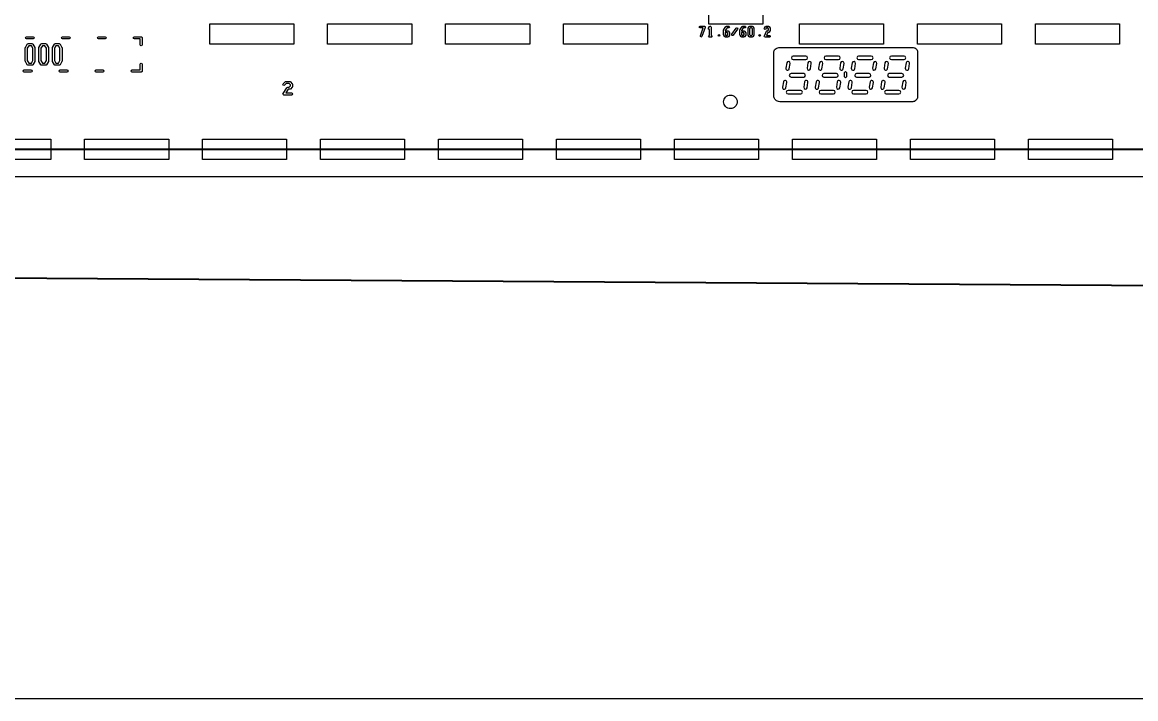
# Model space of a CAD drawing. Extents: x 2864 to 3941, y 2420 to 3182.
# Drawn here: x 3201.8 to 3283.9, y 2621.1 to 2670.9 of the extents above; entities that cross this region are included whole.
import ezdxf

# ---------------------------------------------------------------- set-up
doc = ezdxf.new("R2010")
doc.units = 0
doc.layers.get('0').update_dxf_attribs({"lineweight": 0})
doc.layers.get('Defpoints').update_dxf_attribs({"lineweight": 0})
doc.layers.add('emia-t-dxf', color=4, linetype='Continuous')
doc.layers.add('尺寸线', color=3, linetype='Continuous')
doc.styles.get("Standard").update_dxf_attribs({"font": 'simplex.shx', "height": 2.7})
doc.dimstyles.get("Standard").update_dxf_attribs({"dimtxt": 6, "dimasz": 0.18, "dimexe": 0.18, "dimexo": 0.0625, "dimgap": 0.09, "dimtad": 0, "dimzin": 0, "dimdsep": 46, "dimtxsty": 'Standard', "dimcen": 0.09, "dimadec": 0, "dimazin": 0, "dimtfac": 1, "dimtdec": 4, "dimtofl": 0, "dimtmove": 0, "dimatfit": 3, "dimfxl": 0, "dimtolj": 1, "dimtzin": 0, "dimarcsym": 0})

# ---------------------------------------------------------------- blocks, each defined once
blk = doc.blocks.new('*D3')
at = {"layer": 'Defpoints', "color": 0, "linetype": 'Continuous'}
for p in [(3056.202, 2693.01), (3291.338, 2691.456), (3291.074, 2651.475)]:
    blk.add_point(p, dxfattribs=at)
at = {"layer": '尺寸线', "color": 0, "linetype": 'Continuous', "lineweight": -2}
for p, q in [((3056.201, 2692.948), (3055.936, 2652.85)), ((3291.338, 2691.393), (3291.073, 2651.295)), ((3056.117, 2653.028), (3166.923, 2652.296)), ((3290.894, 2651.476), (3180.088, 2652.209))]:
    blk.add_line(p, q, dxfattribs=at)
at = {"layer": '尺寸线', "color": 0, "linetype": 'Continuous'}
for points in [[(3056.118, 2653.058), (3056.117, 2652.998), (3055.937, 2653.03)], [(3290.894, 2651.446), (3290.894, 2651.506), (3291.074, 2651.475)]]:
    blk.add_solid(points, dxfattribs=at)
at = {"layer": '尺寸线', "color": 0, "linetype": 'Continuous', "insert": (3173.506, 2652.252), "char_height": 2.7, "attachment_point": 5, "rotation": 359.62128}
blk.add_mtext('\\A1;235.14', dxfattribs=at)

msp = doc.modelspace()

# ---------------------------------------------------------------- linework, layer by layer
for p, q in [((3252.007, 2670.518), (3251.774, 2670.518)), ((3306.011, 2621.069), (3052.011, 2621.069))]:
    msp.add_line(p, q)
at = {"linetype": 'Continuous'}
for points in [[(3052.011, 2859.575), (3052.011, 2675.562, 0.044688), (3051.511, 2675.159), (3051.511, 2669.978, 0.044688), (3052.011, 2669.575), (3052.011, 2664.819, -0.414215), (3053.261, 2663.569, -0.414215), (3052.011, 2662.319), (3052.011, 2659.569), (3306.011, 2659.569), (3306.011, 2662.319, -0.414215), (3304.761, 2663.569, -0.414215), (3306.011, 2664.819), (3306.011, 2704.575, 0.044688), (3306.511, 2704.978), (3306.511, 2710.159, 0.044688), (3306.011, 2710.562), (3306.011, 2766.319), (3306.011, 2859.575, 0.044688)], [(3251.774, 2670.518, -1), (3251.774, 2670.638), (3252.092, 2670.638, -0.519146), (3252.149, 2670.558), (3251.91, 2669.882, -1), (3251.797, 2669.922), (3252.007, 2670.518)], [(3252.533, 2669.842), (3252.454, 2669.842, -1), (3252.454, 2669.962), (3252.473, 2669.962), (3252.473, 2670.409, -0.727583), (3252.405, 2670.5)], [(3252.405, 2670.5), (3252.484, 2670.612, -0.734049), (3252.593, 2670.578), (3252.593, 2669.962), (3252.613, 2669.962, -1), (3252.613, 2669.842), (3252.533, 2669.842)], [(3256.52, 2669.928), (3256.679, 2670.266, -0.291832), (3256.733, 2670.3), (3256.781, 2670.3), (3256.832, 2670.372), (3256.832, 2670.446), (3256.781, 2670.518), (3256.685, 2670.518), (3256.623, 2670.431, -1), (3256.525, 2670.5), (3256.604, 2670.612, -0.245285), (3256.654, 2670.638), (3256.813, 2670.638, -0.245298), (3256.862, 2670.612), (3256.941, 2670.5, -0.156461), (3256.952, 2670.465), (3256.952, 2670.353, -0.156474), (3256.941, 2670.318), (3256.862, 2670.206, -0.245285), (3256.813, 2670.18), (3256.771, 2670.18), (3256.669, 2669.962)], [(3256.669, 2669.962), (3256.892, 2669.962, -1), (3256.892, 2669.842), (3256.574, 2669.842, -0.551305), (3256.52, 2669.928)], [(3221.024, 2665.687), (3221.305, 2666.108, -0.251301), (3221.368, 2666.142), (3221.477, 2666.142), (3221.572, 2666.238), (3221.572, 2666.315), (3221.477, 2666.411), (3221.259, 2666.411), (3221.141, 2666.293, -1), (3221.033, 2666.4), (3221.174, 2666.541, -0.200506), (3221.228, 2666.563), (3221.508, 2666.563, -0.200506), (3221.562, 2666.541), (3221.703, 2666.4, -0.200506), (3221.725, 2666.346), (3221.725, 2666.207, -0.200506), (3221.703, 2666.152), (3221.562, 2666.012, -0.200506), (3221.508, 2665.99), (3221.409, 2665.99), (3221.23, 2665.721)], [(3221.23, 2665.721), (3221.649, 2665.721, -1), (3221.649, 2665.569), (3221.087, 2665.569, -0.599705), (3221.024, 2665.687)]]:
    msp.add_lwpolyline(points, format="xyb", dxfattribs=at)
for points in [[(3252.414, 2670.782), (3252.414, 2674.782), (3256.414, 2674.782), (3256.414, 2670.782)], [(3215.611, 2669.319), (3215.611, 2670.819), (3221.811, 2670.819), (3221.811, 2669.319)], [(3224.311, 2669.319), (3224.311, 2670.819), (3230.511, 2670.819), (3230.511, 2669.319)], [(3233.011, 2669.319), (3233.011, 2670.819), (3239.211, 2670.819), (3239.211, 2669.319)], [(3241.711, 2669.319), (3241.711, 2670.819), (3247.911, 2670.819), (3247.911, 2669.319)], [(3255.434, 2670.034), (3255.485, 2669.962), (3255.581, 2669.962), (3255.632, 2670.034), (3255.632, 2670.446), (3255.581, 2670.518), (3255.485, 2670.518), (3255.434, 2670.446)], [(3259.111, 2669.319), (3259.111, 2670.819), (3265.311, 2670.819), (3265.311, 2669.319)], [(3267.811, 2669.319), (3267.811, 2670.819), (3274.011, 2670.819), (3274.011, 2669.319)], [(3276.511, 2669.319), (3276.511, 2670.819), (3282.711, 2670.819), (3282.711, 2669.319)], [(3253.634, 2670.034), (3253.685, 2669.962), (3253.781, 2669.962), (3253.832, 2670.034), (3253.832, 2670.109), (3253.781, 2670.18), (3253.634, 2670.18)], [(3254.834, 2670.034), (3254.885, 2669.962), (3254.981, 2669.962), (3255.032, 2670.034), (3255.032, 2670.109), (3254.981, 2670.18), (3254.834, 2670.18)], [(3202.164, 2668.105), (3202.271, 2667.921), (3202.465, 2667.921), (3202.572, 2668.105), (3202.572, 2669.023), (3202.465, 2669.207), (3202.271, 2669.207), (3202.164, 2669.023)], [(3203.164, 2668.105), (3203.271, 2667.921), (3203.465, 2667.921), (3203.572, 2668.105), (3203.572, 2669.023), (3203.465, 2669.207), (3203.271, 2669.207), (3203.164, 2669.023)], [(3204.164, 2668.105), (3204.271, 2667.921), (3204.465, 2667.921), (3204.572, 2668.105), (3204.572, 2669.023), (3204.465, 2669.207), (3204.271, 2669.207), (3204.164, 2669.023)], [(3262.411, 2666.944), (3262.511, 2666.844), (3262.611, 2666.944), (3262.611, 2667.194), (3262.511, 2667.294), (3262.411, 2667.194)], [(3197.689, 2660.819), (3197.689, 2662.319), (3203.889, 2662.319), (3203.889, 2660.819)], [(3206.389, 2660.819), (3206.389, 2662.319), (3212.589, 2662.319), (3212.589, 2660.819)], [(3215.089, 2660.819), (3215.089, 2662.319), (3221.289, 2662.319), (3221.289, 2660.819)], [(3223.789, 2660.819), (3223.789, 2662.319), (3229.989, 2662.319), (3229.989, 2660.819)], [(3232.489, 2660.819), (3232.489, 2662.319), (3238.689, 2662.319), (3238.689, 2660.819)], [(3241.189, 2660.819), (3241.189, 2662.319), (3247.389, 2662.319), (3247.389, 2660.819)], [(3249.889, 2660.819), (3249.889, 2662.319), (3256.089, 2662.319), (3256.089, 2660.819)], [(3258.589, 2660.819), (3258.589, 2662.319), (3264.789, 2662.319), (3264.789, 2660.819)], [(3267.289, 2660.819), (3267.289, 2662.319), (3273.489, 2662.319), (3273.489, 2660.819)], [(3275.989, 2660.819), (3275.989, 2662.319), (3282.189, 2662.319), (3282.189, 2660.819)]]:
    msp.add_lwpolyline(points, close=True, dxfattribs=at)
for points in [[(3253.514, 2670.015), (3253.514, 2670.24), (3253.514, 2670.353, -0.156474), (3253.525, 2670.388), (3253.684, 2670.612, -0.245285), (3253.733, 2670.638), (3253.892, 2670.638, -1), (3253.892, 2670.518), (3253.764, 2670.518), (3253.634, 2670.334), (3253.634, 2670.3), (3253.813, 2670.3, -0.245298), (3253.862, 2670.274), (3253.941, 2670.162, -0.156461), (3253.952, 2670.128), (3253.952, 2670.015, -0.156474), (3253.941, 2669.98), (3253.862, 2669.868, -0.245285), (3253.813, 2669.842), (3253.654, 2669.842, -0.245298), (3253.604, 2669.868), (3253.525, 2669.98, -0.156461)], [(3254.125, 2670.05), (3254.443, 2670.5, -1), (3254.541, 2670.431), (3254.223, 2669.98, -1)], [(3254.714, 2670.015), (3254.714, 2670.24), (3254.714, 2670.353, -0.156474), (3254.725, 2670.388), (3254.884, 2670.612, -0.245285), (3254.933, 2670.638), (3255.092, 2670.638, -1), (3255.092, 2670.518), (3254.964, 2670.518), (3254.834, 2670.334), (3254.834, 2670.3), (3255.013, 2670.3, -0.245298), (3255.062, 2670.274), (3255.141, 2670.162, -0.156461), (3255.152, 2670.128), (3255.152, 2670.015, -0.156474), (3255.141, 2669.98), (3255.062, 2669.868, -0.245285), (3255.013, 2669.842), (3254.854, 2669.842, -0.245298), (3254.804, 2669.868), (3254.725, 2669.98, -0.156461)], [(3255.314, 2670.015), (3255.314, 2670.465, -0.156474), (3255.325, 2670.5), (3255.404, 2670.612, -0.245285), (3255.454, 2670.638), (3255.613, 2670.638, -0.245298), (3255.662, 2670.612), (3255.741, 2670.5, -0.156461), (3255.752, 2670.465), (3255.752, 2670.015, -0.156474), (3255.741, 2669.98), (3255.662, 2669.868, -0.245285), (3255.613, 2669.842), (3255.454, 2669.842, -0.245298), (3255.404, 2669.868), (3255.325, 2669.98, -0.156461)], [(3202.1, 2669.712, -1), (3202.1, 2669.865), (3202.6, 2669.865, -1), (3202.6, 2669.712)], [(3204.753, 2669.712, -1), (3204.753, 2669.865), (3205.253, 2669.865, -1), (3205.253, 2669.712)], [(3207.406, 2669.712, -1), (3207.406, 2669.865), (3207.906, 2669.865, -1), (3207.906, 2669.712)], [(3210.059, 2669.712, -1), (3210.059, 2669.865), (3210.559, 2669.865, -0.414236), (3210.636, 2669.788), (3210.636, 2669.265, -1), (3210.483, 2669.265), (3210.483, 2669.712)], [(3202.011, 2668.085), (3202.011, 2669.043, -0.13403), (3202.022, 2669.082), (3202.162, 2669.321, -0.267143), (3202.228, 2669.359), (3202.508, 2669.359, -0.267143), (3202.574, 2669.321), (3202.714, 2669.082, -0.13403), (3202.725, 2669.043), (3202.725, 2668.085, -0.13403), (3202.714, 2668.046), (3202.574, 2667.806, -0.267143), (3202.508, 2667.769), (3202.228, 2667.769, -0.267143), (3202.162, 2667.806), (3202.022, 2668.046, -0.13403)], [(3203.011, 2668.085), (3203.011, 2669.043, -0.13403), (3203.022, 2669.082), (3203.162, 2669.321, -0.267143), (3203.228, 2669.359), (3203.508, 2669.359, -0.267143), (3203.574, 2669.321), (3203.714, 2669.082, -0.13403), (3203.725, 2669.043), (3203.725, 2668.085, -0.13403), (3203.714, 2668.046), (3203.574, 2667.806, -0.267143), (3203.508, 2667.769), (3203.228, 2667.769, -0.267143), (3203.162, 2667.806), (3203.022, 2668.046, -0.13403)], [(3204.011, 2668.085), (3204.011, 2669.043, -0.13403), (3204.022, 2669.082), (3204.162, 2669.321, -0.267143), (3204.228, 2669.359), (3204.508, 2669.359, -0.267143), (3204.574, 2669.321), (3204.714, 2669.082, -0.13403), (3204.725, 2669.043), (3204.725, 2668.085, -0.13403), (3204.714, 2668.046), (3204.574, 2667.806, -0.267143), (3204.508, 2667.769), (3204.228, 2667.769, -0.267143), (3204.162, 2667.806), (3204.022, 2668.046, -0.13403)], [(3257.214, 2665.522), (3257.214, 2668.694, -0.414218), (3257.582, 2669.062), (3267.496, 2669.062, -0.41422), (3267.808, 2668.749), (3267.808, 2665.427, -0.414219), (3267.457, 2665.075), (3257.661, 2665.075, -0.414218)], [(3258.105, 2667.55, 1), (3258.356, 2667.509), (3258.419, 2667.901, 1), (3258.169, 2667.941)], [(3258.642, 2668.185), (3259.579, 2668.185, 1), (3259.579, 2668.439), (3258.642, 2668.439, 1)], [(3259.67, 2667.544, 1), (3259.921, 2667.505), (3259.982, 2667.896, 1), (3259.731, 2667.935)], [(3260.518, 2667.55, 1), (3260.769, 2667.509), (3260.832, 2667.901, 1), (3260.582, 2667.941)], [(3261.055, 2668.185), (3261.992, 2668.185, 1), (3261.992, 2668.439), (3261.055, 2668.439, 1)], [(3262.083, 2667.544, 1), (3262.334, 2667.505), (3262.395, 2667.896, 1), (3262.144, 2667.935)], [(3262.931, 2667.55, 1), (3263.182, 2667.509), (3263.245, 2667.901, 1), (3262.995, 2667.941)], [(3263.468, 2668.185), (3264.405, 2668.185, 1), (3264.405, 2668.439), (3263.468, 2668.439, 1)], [(3264.496, 2667.544, 1), (3264.747, 2667.505), (3264.808, 2667.896, 1), (3264.557, 2667.935)], [(3265.349, 2667.55, 1), (3265.6, 2667.509), (3265.663, 2667.901, 1), (3265.413, 2667.941)], [(3265.886, 2668.185), (3266.823, 2668.185, 1), (3266.823, 2668.439), (3265.886, 2668.439, 1)], [(3266.914, 2667.545, 1), (3267.165, 2667.504), (3267.228, 2667.896, 1), (3266.977, 2667.936)], [(3201.933, 2667.263, -1), (3201.933, 2667.416), (3202.433, 2667.416, -1), (3202.433, 2667.263)], [(3204.586, 2667.263, -1), (3204.586, 2667.416), (3205.086, 2667.416, -1), (3205.086, 2667.263)], [(3207.239, 2667.263, -1), (3207.239, 2667.416), (3207.739, 2667.416, -1), (3207.739, 2667.263)], [(3209.892, 2667.263, -1), (3209.892, 2667.416), (3210.483, 2667.416), (3210.483, 2667.84, -1), (3210.636, 2667.84), (3210.636, 2667.34, -0.414236), (3210.559, 2667.263)], [(3258.487, 2666.89), (3259.424, 2666.89, 1), (3259.424, 2667.144), (3258.487, 2667.144, 1)], [(3260.9, 2666.89), (3261.837, 2666.89, 1), (3261.837, 2667.144), (3260.9, 2667.144, 1)], [(3263.313, 2666.89), (3264.25, 2666.89, 1), (3264.25, 2667.144), (3263.313, 2667.144, 1)], [(3265.731, 2666.89), (3266.666, 2666.89, 1), (3266.666, 2667.144), (3265.731, 2667.144, 1)], [(3257.859, 2666.138, 1), (3258.11, 2666.098), (3258.173, 2666.494, 1), (3257.922, 2666.534)], [(3259.423, 2666.137, 1), (3259.674, 2666.098), (3259.735, 2666.495, 1), (3259.484, 2666.533)], [(3260.272, 2666.138, 1), (3260.523, 2666.098), (3260.586, 2666.494, 1), (3260.335, 2666.534)], [(3261.836, 2666.137, 1), (3262.087, 2666.098), (3262.148, 2666.495, 1), (3261.897, 2666.533)], [(3262.685, 2666.138, 1), (3262.936, 2666.098), (3262.999, 2666.494, 1), (3262.748, 2666.534)], [(3264.249, 2666.137, 1), (3264.5, 2666.098), (3264.561, 2666.495, 1), (3264.31, 2666.533)], [(3265.105, 2666.138, 1), (3265.356, 2666.098), (3265.42, 2666.494, 1), (3265.169, 2666.534)], [(3266.667, 2666.137, 1), (3266.918, 2666.098), (3266.979, 2666.495, 1), (3266.728, 2666.533)], [(3253.511, 2665.069, -0.414217), (3254.011, 2665.569, -0.414217), (3254.511, 2665.069, -0.414217), (3254.011, 2664.569, -0.414217)], [(3258.264, 2665.655), (3259.203, 2665.655, 1), (3259.203, 2665.909), (3258.264, 2665.909, 1)], [(3260.677, 2665.655), (3261.616, 2665.655, 1), (3261.616, 2665.909), (3260.677, 2665.909, 1)], [(3263.09, 2665.655), (3264.029, 2665.655, 1), (3264.029, 2665.909), (3263.09, 2665.909, 1)], [(3265.508, 2665.655), (3266.447, 2665.655, 1), (3266.447, 2665.909), (3265.508, 2665.909, 1)]]:
    msp.add_lwpolyline(points, format="xyb", close=True, dxfattribs=at)
for centre in [(3253.173, 2669.959), (3256.173, 2669.959)]:
    msp.add_circle(centre, 0.06)
at = {"layer": 'emia-t-dxf', "linetype": 'Continuous'}
msp.add_lwpolyline([(3054.011, 2661.569), (3304.011, 2661.569), (3304.011, 3066.569), (3054.011, 3066.569)], close=True, dxfattribs=at)

# ---------------------------------------------------------------- dimensions: what is measured, and where the dimension line sits
at = {"layer": '尺寸线', "linetype": 'Continuous'}
dim = msp.add_aligned_dim(p1=(3056.202, 2693.01), p2=(3291.338, 2691.456), distance=-39.981, dimstyle='Standard', dxfattribs=at)
dim.commit()
dim.dimension.update_dxf_attribs({"geometry": '*D3', "text_midpoint": (3173.506, 2652.252)})

doc.saveas('drawing.dxf')
